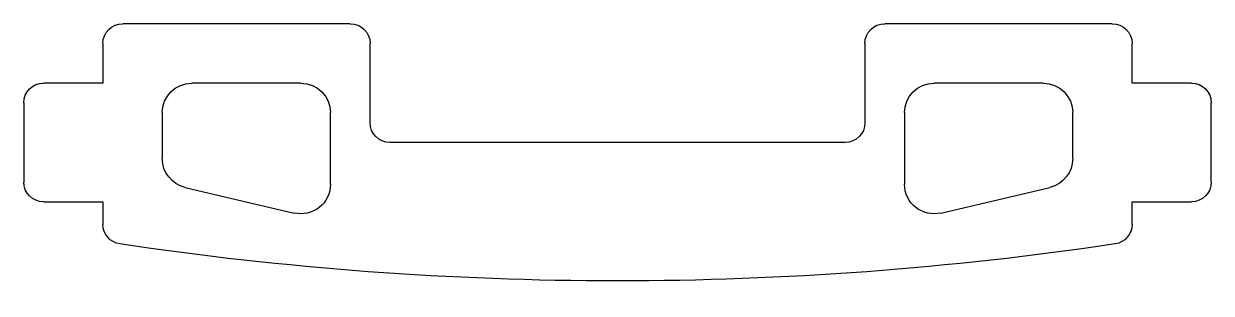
# Model space of a CAD drawing. Header units: millimetres. Extents: x -45 to 45, y -11.4 to 9.
import ezdxf

# ---------------------------------------------------------------- set-up
doc = ezdxf.new("R2010")
doc.units = ezdxf.units.MM

msp = doc.modelspace()

# ---------------------------------------------------------------- linework, layer by layer
at = {"color": 7, "extrusion": (0, 0, -1)}
for p, q in [((-20.25, 9), (-37.5, 9)), ((37.5, 9), (20.25, 9)), ((-39, 7.5), (-39, 4.5)), ((-18.75, 1.5), (-18.75, 7.5)), ((18.75, 7.5), (18.75, 1.5)), ((39, 4.5), (39, 7.5)), ((43.5, 4.5), (39, 4.5)), ((-39, 4.5), (-43.5, 4.5)), ((-23.991, 4.5), (-32.259, 4.5)), ((32.259, 4.5), (23.991, 4.5)), ((-45, 3), (-45, -3)), ((45, -3), (45, 3)), ((-34.5, 2.259), (-34.5, -1.225)), ((-21.75, -3.17), (-21.75, 2.259)), ((21.75, 2.259), (21.75, -3.17)), ((34.5, -1.225), (34.5, 2.259)), ((17.25, 0), (-17.25, 0)), ((-32.772, -3.407), (-24.504, -5.352)), ((24.504, -5.352), (32.772, -3.407)), ((-43.5, -4.5), (-39, -4.5)), ((-39, -4.5), (-39, -6.211)), ((39, -4.5), (43.5, -4.5)), ((39, -6.211), (39, -4.5))]:
    msp.add_line(p, q, dxfattribs=at)
for centre, radius, start, end in [((37.5, 7.5), 1.5, 360, 90), ((20.25, 7.5), 1.5, 90, 180), ((-20.25, 7.5), 1.5, 360, 90), ((-37.5, 7.5), 1.5, 90, 180), ((43.5, 3), 1.5, 360, 90), ((32.259, 2.259), 2.241, 360, 90), ((23.991, 2.259), 2.241, 90, 180), ((-23.991, 2.259), 2.241, 360, 90), ((-32.259, 2.259), 2.241, 90, 180), ((-43.5, 3), 1.5, 90, 180), ((17.25, 1.5), 1.5, 270, 0), ((-17.25, 1.5), 1.5, 180, 270), ((32.259, -1.225), 2.241, 283.24052, 0), ((-32.259, -1.225), 2.241, 180, 256.75948), ((43.5, -3), 1.5, 270, 0), ((23.991, -3.17), 2.241, 180, 283.24052), ((-23.991, -3.17), 2.241, 256.75948, 0), ((-43.5, -3), 1.5, 180, 270), ((37.5, -6.211), 1.5, 278.50693, 0), ((-37.5, -6.211), 1.5, 180, 261.49307), ((0, 244.5), 255, 261.49307, 278.50693)]:
    msp.add_arc(centre, radius, start, end, dxfattribs=at)

doc.saveas('drawing.dxf')
